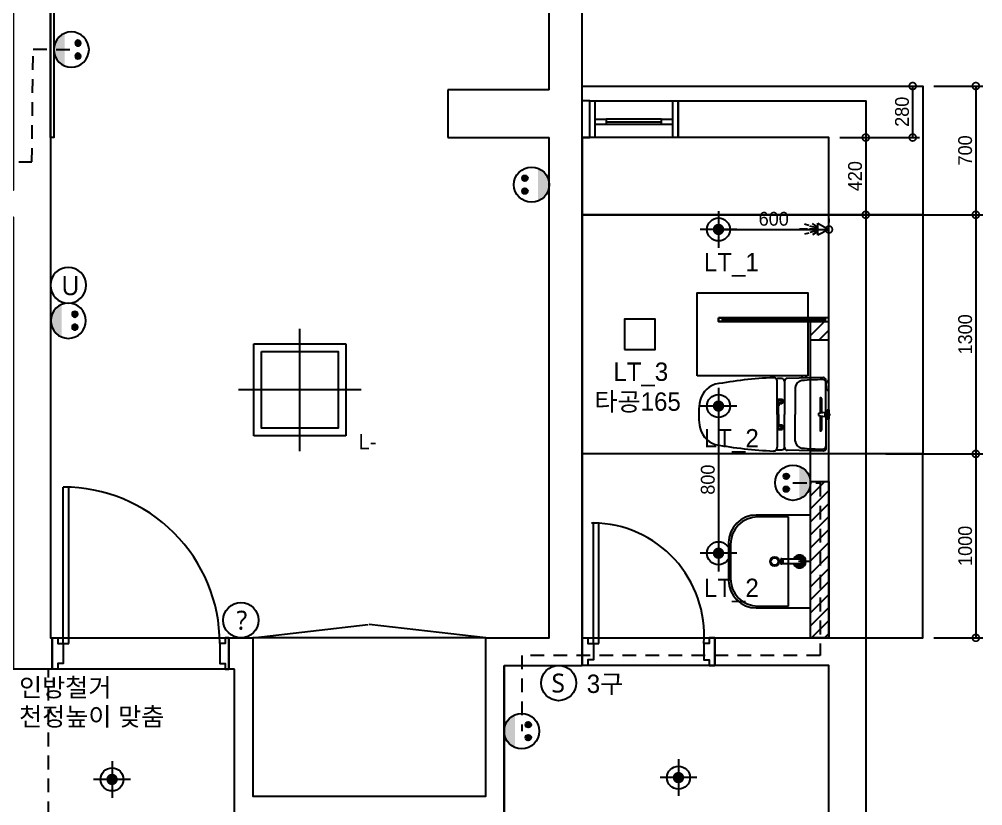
# Model space of a CAD drawing. Header units: inches. Extents: x 88414 to 587042, y -693500 to 27778.
# Drawn here: x 146564 to 151798, y 4481 to 8757 of the extents above; entities that cross this region are included whole.
import ezdxf
from ezdxf.enums import TextEntityAlignment as Align

# ---------------------------------------------------------------- set-up
doc = ezdxf.new("R2010")
doc.units = ezdxf.units.IN
doc.header["$LTSCALE"] = 50
doc.header["$MEASUREMENT"] = 0
doc.linetypes.add('HID', pattern=[2.5, 1.5, -1])
doc.linetypes.add('HIDDEN', pattern=[0.375, 0.25, -0.125])
for name, color, linetype in [('03-WAL NEW', 3, 'Continuous'), ('06-LIGHT', 4, 'Continuous'), ('BATH', 4, 'Continuous'), ('CO-BATH', 6, 'Continuous'), ('fin', 5, 'Continuous'), ('HL', 6, 'HIDDEN'), ('RC-LIGHT', 7, 'Continuous'), ('도면층2', 2, 'Continuous'), ('도면층4', 4, 'Continuous'), ('도면층5', 5, 'Continuous'), ('도면층8', 8, 'Continuous'), ('설비', 140, 'Continuous'), ('욕실설비', 3, 'Continuous')]:
    doc.layers.add(name, color=color, linetype=linetype)
doc.styles.add('DH-TEXT', font='')
doc.styles.get("Standard").update_dxf_attribs({"font": 'txt.shx', "bigfont": 'whgtxt.shx'})
doc.styles.add('스타일1', font='HY울릉도M.TTF')
doc.styles.add('코레일둥고', font='Korail_Round_Gothic_Medium.ttf')
doc.styles.get('DH-TEXT').set_extended_font_data('HY울릉도L')
doc.dimstyles.new('30', dxfattribs={"dimscale": 30, "dimtxt": 2.5, "dimasz": 2.5, "dimexe": 1.25, "dimexo": 2, "dimtad": 1, "dimdec": 0, "dimtxsty": '스타일1', "dimblk": 'DOTSMALL', "dimcen": 2.5, "dimclrd": 1, "dimclre": 1, "dimclrt": 7, "dimadec": 0, "dimazin": 0, "dimtfac": 1, "dimtdec": 0, "dimtix": 1, "dimtmove": 0, "dimatfit": 3, "dimldrblk": 'DOTSMALL', "dimfxl": 0, "dimarcsym": 0})

# ---------------------------------------------------------------- blocks, each defined once
blk = doc.blocks.new('FFFL2')
at = {"layer": '03-WAL NEW'}
h = blk.add_hatch(dxfattribs=at)
h.set_pattern_fill('_USER', color=8, scale=50, angle=45, pattern_type=0)
h.set_pattern_definition([(45, (0, 0), (-35.355339, 35.355339), [])])
h.paths.add_polyline_path([(150962.8, 7113.7), (150862.8, 7113.7), (150862.8, 7013.7), (150962.8, 7013.7)])
at = {"color": 8}
for p, q in [((150962.8, 6632.7), (150962.8, 6584.7)), ((150962.8, 6608.7), (150971.5, 6608.7)), ((150862.8, 5808.7), (150797.8, 5808.7))]:
    blk.add_line(p, q, dxfattribs=at)
at = {"layer": '03-WAL NEW', "color": 8}
for p, q in [((150862.8, 6243.7), (150862.8, 7113.7)), ((150862.8, 7113.7), (150962.8, 7113.7)), ((150862.8, 7013.7), (150962.8, 7013.7)), ((150862.8, 5393.7), (150862.8, 6243.7)), ((150862.8, 6243.7), (150962.8, 6243.7)), ((150962.8, 6243.7), (150962.8, 5393.7)), ((150962.8, 5393.7), (150862.8, 5393.7)), ((149197.8, 4023.7), (149197.8, 5243.7)), ((149197.8, 5243.7), (149327.8, 5243.7))]:
    blk.add_line(p, q, dxfattribs=at)
at = {"layer": '03-WAL NEW', "color": 8, "linetype": 'Continuous'}
for p, q in [((150862.8, 6237.1), (150869.4, 6243.7)), ((150862.8, 6166.4), (150940.1, 6243.7)), ((150862.8, 6095.6), (150962.8, 6195.6)), ((150862.8, 6024.9), (150962.8, 6124.9)), ((150862.8, 5954.2), (150962.8, 6054.2)), ((150862.8, 5883.5), (150962.8, 5983.5)), ((150862.8, 5812.8), (150962.8, 5912.8)), ((150862.8, 5742.1), (150962.8, 5842.1)), ((150862.8, 5671.4), (150962.8, 5771.4)), ((150862.8, 5600.7), (150962.8, 5700.7)), ((150862.8, 5530), (150962.8, 5630)), ((150862.8, 5459.2), (150962.8, 5559.2)), ((150868, 5393.7), (150962.8, 5488.5)), ((150938.7, 5393.7), (150962.8, 5417.8))]:
    blk.add_line(p, q, dxfattribs=at)
at = {"layer": 'BATH', "color": 8}
for p, q in [((150896.5, 7630.7), (150872.9, 7645.6)), ((150901.7, 7648.7), (150962.8, 7613.7)), ((150901.7, 7582.4), (150901.7, 7648.7)), ((150845.7, 7614.8), (150803.6, 7614.8)), ((150853.4, 7635.3), (150830.8, 7642)), ((150853.4, 7594.2), (150830.8, 7587.6)), ((150898.6, 7614.8), (150857.1, 7614.8)), ((150897.1, 7623), (150859.1, 7632.7)), ((150897.1, 7606.6), (150859.1, 7596.8)), ((150896.5, 7598.9), (150872.9, 7584)), ((150962.8, 7613.7), (150901.7, 7582.4))]:
    blk.add_line(p, q, dxfattribs=at)
at = {"layer": 'CO-BATH', "color": 8}
for p, q in [((150862.8, 6061.2), (150567.8, 6061.2)), ((150742.8, 6051.2), (150577.8, 6051.2)), ((150742.8, 5566.2), (150742.8, 6051.2)), ((150862.8, 5556.2), (150862.8, 6061.2)), ((150417.8, 5911.2), (150417.8, 5706.2)), ((150427.8, 5901.2), (150427.8, 5716.2)), ((150702.3, 5823.2), (150702.3, 5794.2)), ((150707.3, 5823.2), (150702.3, 5823.2)), ((150707.3, 5823.2), (150707.3, 5794.2)), ((150712.3, 5822.2), (150707.3, 5822.2)), ((150712.3, 5822.2), (150712.3, 5795.2)), ((150802.8, 5821.2), (150712.3, 5821.2)), ((150707.3, 5794.2), (150702.3, 5794.2)), ((150712.3, 5795.2), (150707.3, 5795.2)), ((150802.8, 5796.2), (150712.3, 5796.2)), ((150567.8, 5556.2), (150862.8, 5556.2)), ((150577.8, 5566.2), (150742.8, 5566.2))]:
    blk.add_line(p, q, dxfattribs=at)
for radius in [25, 20]:
    blk.add_circle((150667.8, 5808.7), radius, dxfattribs=at)
for centre, radius, start, end in [((150567.8, 5911.2), 150, 90, 180), ((150577.8, 5901.2), 150, 90, 180), ((150802.8, 5808.7), 35, 200.9248, 159.0751), ((150802.8, 5808.7), 30, 204.6243, 155.3757), ((150802.8, 5808.7), 25, 210, 150), ((150802.8, 5808.7), 18, 223.9829, 136.017), ((150802.8, 5808.7), 12.5, 270, 90), ((150567.8, 5706.2), 150, 180, 270), ((150577.8, 5716.2), 150, 180, 270)]:
    blk.add_arc(centre, radius, start, end, dxfattribs=at)
at = {"layer": 'fin', "color": 8}
for p, q in [((150682.1, 6608.7), (150682.1, 6788)), ((150721.4, 6789.1), (150721.4, 6608.7)), ((150779.2, 6754), (150779.2, 6608.7)), ((150946.4, 6616.7), (150946.4, 6781.3)), ((150947.8, 6764.5), (150947.8, 6777)), ((150947.8, 6764.5), (150947.8, 6752)), ((150682.1, 6608.7), (150682.1, 6429.5)), ((150721.4, 6428.4), (150721.4, 6608.7)), ((150779.2, 6463.5), (150779.2, 6608.7)), ((150946.4, 6600.8), (150946.4, 6436.2))]:
    blk.add_line(p, q, dxfattribs=at)
for points in [[(150946.4, 6781.3), (150946.4, 6793.7, 0.421209), (150931, 6808.7), (150736, 6804.1, 0.001659)], [(150721.4, 6789.1, 0.371724), (150706.6, 6803.5, 0.003515), (150675.7, 6802.7, 0.320541)], [(150721.4, 6428.4, -0.371724), (150706.6, 6414, -0.003515), (150675.7, 6414.8, -0.320541)], [(150946.4, 6436.2), (150946.4, 6423.7, -0.421209), (150931, 6408.7), (150736, 6413.4, -0.001659)]]:
    blk.add_lwpolyline(points, format="xyb", dxfattribs=at)
for centre, radius, start, end in [((150751.1, 4603.9), 2205.9, 92.3333, 100.6081), ((150662.1, 6788), 20, 0, 92.3333), ((150384.4, 6653), 125.5, 108.2964, 173.4241), ((150736.4, 6789.1), 15, 91.3651, 180), ((150819.1, 6752.2), 40, 95.9437, 177.5129), ((150918.5, 5797.4), 1000, 89.3116, 95.9437), ((150930.4, 6781.3), 16, 0, 89.3116), ((150962.8, 6777), 15, 90, 180), ((150962.8, 6752), 15, 180, 270), ((150661.4, 6608.7), 405.9, 171.6993, 180), ((150661.4, 6608.7), 405.9, 180, 188.3007), ((150384.4, 6564.5), 125.5, 186.5759, 251.7036), ((150751.1, 8613.5), 2205.9, 259.3919, 267.6667), ((150819.1, 6465.2), 40, 182.4871, 264.0563), ((150662.1, 6429.5), 20, 267.6667, 0), ((150736.4, 6428.4), 15, 180, 268.6349), ((150918.5, 7420.1), 1000, 264.0563, 270.6884), ((150930.4, 6436.2), 16, 270.6884, 0)]:
    blk.add_arc(centre, radius, start, end, dxfattribs=at)
at = {"layer": 'HL', "color": 8, "linetype": 'Continuous'}
for p, q in [((150816.3, 6813.7), (150816.3, 6806)), ((150832.4, 6817.7), (150820.3, 6817.7)), ((150836.4, 6813.7), (150836.4, 6806.5)), ((150689.1, 6608.7), (150689.1, 6655.1)), ((150914.8, 6695.2), (150914.8, 6616.2)), ((150921.8, 6695.2), (150921.8, 6617.3)), ((150689.1, 6608.7), (150689.1, 6562.4)), ((150906.6, 6614.7), (150941, 6620.1)), ((150906.6, 6614.7), (150906.6, 6602.8)), ((150906.6, 6602.8), (150941, 6597.4)), ((150914.8, 6601.3), (150914.8, 6522.2)), ((150921.8, 6600.2), (150921.8, 6522.2)), ((150941, 6620.1), (150948, 6615.7)), ((150941, 6620.1), (150941, 6597.4)), ((150941, 6597.4), (150948, 6601.8)), ((150948, 6615.7), (150952.8, 6621.1)), ((150948, 6615.7), (150948, 6601.8)), ((150948, 6601.8), (150952.8, 6596.4)), ((150952.8, 6632.7), (150962.8, 6632.7)), ((150952.8, 6632.7), (150952.8, 6584.7)), ((150952.8, 6584.7), (150962.8, 6584.7))]:
    blk.add_line(p, q, dxfattribs=at)
for points in [[(150682.1, 6691.3), (150706.3, 6691.3, -0.414214), (150710.3, 6687.3), (150710.3, 6670.8, -0.414214), (150706.3, 6666.8), (150690.7, 6666.8), (150682.1, 6666.8)], [(150690.7, 6666.8), (150690.7, 6657.1, -0.414214), (150688.7, 6655.1), (150682.1, 6655.1)], [(150690.7, 6550.7), (150690.7, 6560.4, 0.414214), (150688.7, 6562.4), (150682.1, 6562.4)], [(150682.1, 6526.2), (150706.3, 6526.2, 0.414214), (150710.3, 6530.2), (150710.3, 6546.7, 0.414214), (150706.3, 6550.7), (150690.7, 6550.7), (150682.1, 6550.7)]]:
    blk.add_lwpolyline(points, format="xyb", dxfattribs=at)
for centre in [(150696.4, 6678.7), (150696.4, 6538.7)]:
    blk.add_circle(centre, 8, dxfattribs=at)
for centre, radius, start, end in [((150820.3, 6813.7), 4, 90, 180), ((150832.4, 6813.7), 4, 0, 90), ((150918.3, 6695.2), 3.5, 0, 180), ((150918.3, 6522.2), 3.5, 180, 0)]:
    blk.add_arc(centre, radius, start, end, dxfattribs=at)
at = {"layer": '도면층2', "color": 8}
for p, q in [((149622.8, 8313.7), (149622.8, 9598.7)), ((149442.8, 8373.7), (148892.8, 8373.7)), ((148892.8, 8373.7), (148892.8, 8113.7)), ((149662.8, 8313.7), (149622.8, 8313.7)), ((149662.8, 8113.7), (149662.8, 8313.7)), ((148892.8, 8113.7), (149442.8, 8113.7)), ((149622.8, 8113.7), (149662.8, 8113.7)), ((150382.8, 7126.2), (150942.8, 7126.2)), ((150382.8, 7121.2), (150942.8, 7121.2)), ((147702.8, 5223.7), (147702.8, 5393.7)), ((147702.8, 5393.7), (147832.8, 5393.7)), ((149197.8, 5243.7), (149622.8, 5243.7)), ((147732.8, 5223.7), (147702.8, 5223.7))]:
    blk.add_line(p, q, dxfattribs=at)
at = {"layer": '도면층2', "color": 8, "linetype": 'HID'}
blk.add_line((146722.8, 4053.7), (146722.8, 5223.7), dxfattribs=at)
at = {"layer": '도면층2', "color": 8}
for points in [[(146327.8, 9363.7), (146327.8, 9563.7), (146732.8, 9563.7), (146732.8, 5393.7), (146742.8, 5393.7), (146742.8, 5223.7), (146532.8, 5223.7), (146532.8, 7678.7), (146317.8, 7678.7), (146317.8, 7828.7), (146532.8, 7828.7), (146532.8, 9363.7)], [(146732.8, 9448.7), (146750.8, 9448.7), (146750.8, 8113.7), (146732.8, 8113.7)], [(150362.8, 7133.7), (150362.8, 7113.7), (150962.8, 7113.7), (150962.8, 7133.7)], [(150362.8, 7133.7), (150392.8, 7133.7), (150392.8, 7128.7), (150382.8, 7128.7), (150382.8, 7118.7), (150392.8, 7118.7), (150392.8, 7113.7), (150362.8, 7113.7)], [(150962.8, 7133.7), (150932.8, 7133.7), (150932.8, 7128.7), (150942.8, 7128.7), (150942.8, 7118.7), (150932.8, 7118.7), (150932.8, 7113.7), (150962.8, 7113.7)]]:
    blk.add_lwpolyline(points, close=True, dxfattribs=at)
for points in [[(149442.8, 8373.7), (149442.8, 9448.7), (148792.8, 9448.7)], [(151162.8, -771.3), (150142.8, -771.3), (150142.8, -571.3), (150982.8, -571.3), (150982.8, 368.7), (149987.8, 368.7), (149987.8, 568.7), (150927.8, 568.7), (150927.8, 3903.7), (150182.8, 3903.7), (150182.8, 4023.7), (150962.8, 4023.7), (150962.8, 5243.7), (150342.8, 5243.7), (150342.8, 5393.7), (150962.8, 5393.7), (150962.8, 8113.7), (150142.8, 8113.7), (150142.8, 8313.7), (151162.8, 8313.7), (151162.8, -771.3)], [(147832.8, 5393.7), (147832.8, 4533.7), (149097.8, 4533.7), (149097.8, 5243.7), (149097.8, 5393.7), (149442.8, 5393.7), (149442.8, 8113.7)], [(149622.8, 5393.7), (149622.8, 5243.7), (149622.8, 8113.7)], [(149197.8, 5243.7), (149197.8, 4023.7), (149327.8, 4023.7), (149327.8, 3903.7), (149082.8, 3903.7)], [(149082.8, 4353.7), (149082.8, 3903.7), (149082.8, 4353.7), (147872.8, 4353.7), (147872.8, 3903.7), (147702.8, 3903.7), (147702.8, 4053.7), (147732.8, 4053.7), (147732.8, 5223.7)]]:
    blk.add_lwpolyline(points, dxfattribs=at)
at = {"layer": '도면층4', "color": 8}
for p, q in [((149662.8, 8313.7), (150142.8, 8313.7)), ((149662.8, 8113.7), (149662.8, 8313.7)), ((149692.8, 8113.7), (149692.8, 8313.7)), ((150112.8, 8313.7), (150112.8, 8113.7)), ((150142.8, 8313.7), (150142.8, 8113.7)), ((149752.8, 8198.7), (150052.8, 8198.7)), ((150142.8, 8113.7), (149662.8, 8113.7)), ((146802.8, 5363.7), (146802.8, 6213.7)), ((146832.8, 5363.7), (146832.8, 6213.2)), ((149672.8, 6018.7), (149702.8, 6018.7)), ((149682.8, 5363.7), (149682.8, 6018.7)), ((149712.8, 5363.7), (149712.8, 6018.2)), ((146732.8, 5393.7), (147702.8, 5393.7)), ((147702.8, 5393.7), (147702.8, 5223.7)), ((149622.8, 5243.7), (149622.8, 5393.7)), ((149622.8, 5393.7), (150342.8, 5393.7)), ((149622.8, 5393.7), (149622.8, 5243.7)), ((150342.8, 5393.7), (150342.8, 5243.7)), ((146802.8, 5363.7), (146832.8, 5363.7)), ((149682.8, 5363.7), (149712.8, 5363.7)), ((150342.8, 5243.7), (149622.8, 5243.7)), ((147702.8, 5223.7), (146732.8, 5223.7))]:
    blk.add_line(p, q, dxfattribs=at)
for points in [[(149692.8, 8183.7), (149692.8, 8213.7), (149752.8, 8213.7), (149752.8, 8183.7)], [(150052.8, 8183.7), (150052.8, 8213.7), (150112.8, 8213.7), (150112.8, 8183.7)]]:
    blk.add_lwpolyline(points, close=True, dxfattribs=at)
for points in [[(146742.8, 5393.7), (146772.8, 5393.7), (146772.8, 5363.7), (146802.8, 5363.7), (146802.8, 5253.7), (146772.8, 5253.7), (146772.8, 5223.7), (146742.8, 5223.7), (146742.8, 5393.7)], [(147702.8, 5393.7), (147682.8, 5393.7), (147682.8, 5363.7), (147652.8, 5363.7), (147652.8, 5253.7), (147682.8, 5253.7), (147682.8, 5223.7), (147702.8, 5223.7), (147702.8, 5393.7)], [(149622.8, 5393.7), (149652.8, 5393.7), (149652.8, 5363.7), (149682.8, 5363.7), (149682.8, 5273.7), (149652.8, 5273.7), (149652.8, 5243.7), (149622.8, 5243.7), (149622.8, 5393.7)], [(150342.8, 5393.7), (150312.8, 5393.7), (150312.8, 5363.7), (150282.8, 5363.7), (150282.8, 5273.7), (150312.8, 5273.7), (150312.8, 5243.7), (150342.8, 5243.7), (150342.8, 5393.7)]]:
    blk.add_lwpolyline(points, dxfattribs=at)
at = {"layer": '도면층5', "color": 8}
for p, q in [((150052.8, 8213.7), (149752.8, 8213.7)), ((150052.8, 8183.7), (149752.8, 8183.7))]:
    blk.add_line(p, q, dxfattribs=at)
for centre, radius, start, end in [((146803.7, 5364.1), 849.1, 359.9735, 90.064), ((149675.3, 5409.1), 609.1, 355.7288, 89.3009)]:
    blk.add_arc(centre, radius, start, end, dxfattribs=at)
at = {"layer": '도면층8', "color": 8}
for p, q in [((147832.8, 5393.7), (148460, 5465.4)), ((149097.8, 5393.7), (148465.3, 5465.4)), ((149097.8, 5393.7), (147832.8, 5393.7))]:
    blk.add_line(p, q, dxfattribs=at)
at = {"layer": '욕실설비', "color": 8}
for p, q in [((150904.7, 7624.4), (150903.7, 7624.4)), ((150905.8, 7604.7), (150903.7, 7604.7))]:
    blk.add_line(p, q, dxfattribs=at)
blk = doc.blocks.new('G-101')
at = {"layer": 'RC-LIGHT', "color": 251}
for p, q in [((0, -400), (0, 400)), ((400, 0), (-400, 0))]:
    blk.add_line(p, q, dxfattribs=at)
at = {"layer": 'RC-LIGHT', "color": 7}
for p, q in [((-300, -300), (-300, 300)), ((-300, 300), (300, 300)), ((300, 300), (300, -300)), ((300, -300), (-300, -300))]:
    blk.add_line(p, q, dxfattribs=at)
at = {"layer": 'RC-LIGHT', "color": 1}
blk.add_lwpolyline([(-250, 250), (250, 250), (250, -250), (-250, -250)], close=True, dxfattribs=at)
at = {"layer": 'RC-LIGHT', "style": 'DH-TEXT'}
blk.add_attdef('L-', text='', height=100, dxfattribs=at).set_placement((383.2, -287.8), align=Align.TOP_LEFT)
blk = doc.blocks.new('hallogen')
h = blk.add_hatch(color=256)
h.dxf.hatch_style = 1
edge = h.paths.add_edge_path()
edge.add_arc((48591.7, 60854.3), 31.2, 0, 360, ccw=False)
at = {"color": 1, "linetype": 'Continuous'}
for p, q in [((48591.7, 60954.3), (48591.7, 60754.3)), ((48691.7, 60854.3), (48491.7, 60854.3))]:
    blk.add_line(p, q, dxfattribs=at)
at = {"color": 4, "linetype": 'Continuous'}
blk.add_circle((48591.7, 60854.3), 62.5, dxfattribs=at)
blk = doc.blocks.new('_DOTSMALL')
at = {"color": 0, "linetype": 'ByBlock', "const_width": 0.5}
blk.add_lwpolyline([(-0.0625, 0, 1), (0.0625, 0, 1)], format="xyb", close=True, dxfattribs=at)
blk = doc.blocks.new('*D282')
at = {"layer": '06-LIGHT', "color": 1, "lineweight": -2}
for p, q in [((150362.8, 6653.7), (150362.8, 5853.7)), ((150422.8, 6653.7), (150400.3, 6653.7)), ((150422.8, 5853.7), (150400.3, 5853.7))]:
    blk.add_line(p, q, dxfattribs=at)
at = {"layer": 'Defpoints', "color": 0}
for p in [(150362.8, 6653.7), (150362.8, 5853.7), (150362.8, 5853.7)]:
    blk.add_point(p, dxfattribs=at)
at = {"layer": '06-LIGHT', "color": 1, "lineweight": -2, "xscale": 75, "yscale": 75, "zscale": 75}
for p, rotation in [((150362.8, 6653.7), 90), ((150362.8, 5853.7), 270)]:
    blk.add_blockref('_DOTSMALL', p, dxfattribs=dict(at, rotation=rotation))
at = {"layer": '06-LIGHT', "color": 7, "insert": (150305, 6253.7), "char_height": 75, "attachment_point": 5, "rotation": 90, "style": '스타일1'}
blk.add_mtext('800', dxfattribs=at)
blk = doc.blocks.new('*D283')
at = {"layer": '06-LIGHT', "color": 1, "lineweight": -2}
for p, q in [((150362.8, 7673.7), (150362.8, 7651.2)), ((150962.8, 7673.7), (150962.8, 7651.2)), ((150362.8, 7613.7), (150962.8, 7613.7))]:
    blk.add_line(p, q, dxfattribs=at)
at = {"layer": 'Defpoints', "color": 0}
for p in [(150362.8, 7613.7), (150962.8, 7613.7), (150962.8, 7613.7)]:
    blk.add_point(p, dxfattribs=at)
at = {"layer": '06-LIGHT', "color": 1, "lineweight": -2, "xscale": 75, "yscale": 75, "zscale": 75, "rotation": 180}
blk.add_blockref('_DOTSMALL', (150362.8, 7613.7), dxfattribs=at)
at = {"layer": '06-LIGHT', "color": 1, "lineweight": -2, "xscale": 75, "yscale": 75, "zscale": 75}
blk.add_blockref('_DOTSMALL', (150962.8, 7613.7), dxfattribs=at)
at = {"layer": '06-LIGHT', "color": 7, "insert": (150662.8, 7671.5), "char_height": 75, "attachment_point": 5, "style": '스타일1'}
blk.add_mtext('600', dxfattribs=at)
blk = doc.blocks.new('egoo')
at = {"layer": '설비'}
h = blk.add_hatch(color=140, dxfattribs=at)
edge = h.paths.add_edge_path()
edge.add_arc((1015645.3, 443433.7), 22.3, 0, 360)
h = blk.add_hatch(color=140, dxfattribs=at)
edge = h.paths.add_edge_path()
edge.add_arc((1015747.7, 443433.7), 22.3, 0, 360)
h = blk.add_hatch(color=140, dxfattribs=at)
edge = h.paths.add_edge_path()
edge.add_line((1015826.3, 443329.1), (1015566.6, 443329.1))
edge.add_ellipse((1015696.5, 443381.5), major_axis=(99, 99), ratio=1, start_angle=156.95778, end_angle=293.04222)
at = {"layer": '설비', "color": 140}
for centre, radius in [((1015696.5, 443381.5), 140), ((1015645.3, 443433.7), 22.3), ((1015747.7, 443433.7), 22.3)]:
    blk.add_circle(centre, radius, dxfattribs=at)
blk = doc.blocks.new('swich')
at = {"layer": '설비', "color": 140}
blk.add_circle((372828.6, -86554.1), 84, dxfattribs=at)
at = {"layer": '설비', "color": 140, "insert": (372858.7, -86509.1), "char_height": 90, "attachment_point": 3}
blk.add_mtext_dynamic_manual_height_columns('{\\fMalgun Gothic|b0|i0|c129|p50;S}', width=143.497, gutter_width=1, heights=[0], dxfattribs=at)
blk = doc.blocks.new('utp')
at = {"layer": '설비', "color": 140}
blk.add_circle((372927.5, -86920.8), 140, dxfattribs=at)
at = {"layer": '설비', "color": 140, "insert": (372982.3, -87000.6), "char_height": 150, "attachment_point": 9}
blk.add_mtext_dynamic_manual_height_columns('{\\fMalgun Gothic|b0|i0|c129|p50;U}', width=275.64, gutter_width=1, heights=[0], dxfattribs=at)
blk = doc.blocks.new('*D295')
at = {"layer": '06-LIGHT', "color": 1, "lineweight": -2}
for p, q in [((151532.8, 8393.7), (151798.4, 8393.7)), ((151760.9, 8393.7), (151760.9, 7693.7)), ((151532.8, 7693.7), (151798.4, 7693.7))]:
    blk.add_line(p, q, dxfattribs=at)
at = {"layer": 'Defpoints', "color": 0}
for p in [(151472.8, 8393.7), (151472.8, 7693.7), (151760.9, 7693.7)]:
    blk.add_point(p, dxfattribs=at)
at = {"layer": '06-LIGHT', "color": 1, "lineweight": -2, "xscale": 75, "yscale": 75, "zscale": 75}
for p, rotation in [((151760.9, 8393.7), 90), ((151760.9, 7693.7), 270)]:
    blk.add_blockref('_DOTSMALL', p, dxfattribs=dict(at, rotation=rotation))
at = {"layer": '06-LIGHT', "color": 7, "insert": (151703.2, 8043.7), "char_height": 75, "attachment_point": 5, "rotation": 90, "style": '스타일1'}
blk.add_mtext('700', dxfattribs=at)
blk = doc.blocks.new('*D296')
at = {"layer": '06-LIGHT', "color": 1, "lineweight": -2}
for p, q in [((151277.8, 7693.7), (151798.4, 7693.7)), ((151760.9, 7693.7), (151760.9, 6393.7)), ((151532.8, 6393.7), (151798.4, 6393.7))]:
    blk.add_line(p, q, dxfattribs=at)
at = {"layer": 'Defpoints', "color": 0}
for p in [(151217.8, 7693.7), (151472.8, 6393.7), (151760.9, 6393.7)]:
    blk.add_point(p, dxfattribs=at)
at = {"layer": '06-LIGHT', "color": 1, "lineweight": -2, "xscale": 75, "yscale": 75, "zscale": 75}
for p, rotation in [((151760.9, 7693.7), 90), ((151760.9, 6393.7), 270)]:
    blk.add_blockref('_DOTSMALL', p, dxfattribs=dict(at, rotation=rotation))
at = {"layer": '06-LIGHT', "color": 7, "insert": (151703.2, 7043.7), "char_height": 75, "attachment_point": 5, "rotation": 90, "style": '스타일1'}
blk.add_mtext('1300', dxfattribs=at)
blk = doc.blocks.new('*D297')
at = {"layer": '06-LIGHT', "color": 1, "lineweight": -2}
for p, q in [((151271.3, 6393.7), (151798.4, 6393.7)), ((151760.9, 6393.7), (151760.9, 5393.7)), ((151532.8, 5393.7), (151798.4, 5393.7))]:
    blk.add_line(p, q, dxfattribs=at)
at = {"layer": 'Defpoints', "color": 0}
for p in [(151211.3, 6393.7), (151472.8, 5393.7), (151760.9, 5393.7)]:
    blk.add_point(p, dxfattribs=at)
at = {"layer": '06-LIGHT', "color": 1, "lineweight": -2, "xscale": 75, "yscale": 75, "zscale": 75}
for p, rotation in [((151760.9, 6393.7), 90), ((151760.9, 5393.7), 270)]:
    blk.add_blockref('_DOTSMALL', p, dxfattribs=dict(at, rotation=rotation))
at = {"layer": '06-LIGHT', "color": 7, "insert": (151703.2, 5893.7), "char_height": 75, "attachment_point": 5, "rotation": 90, "style": '스타일1'}
blk.add_mtext('1000', dxfattribs=at)
blk = doc.blocks.new('*D306')
at = {"layer": '06-LIGHT', "color": 1, "lineweight": -2}
for p, q in [((151022.8, 8113.7), (151200.3, 8113.7)), ((151162.8, 8113.7), (151162.8, 7693.7)), ((151022.8, 7693.7), (151200.3, 7693.7))]:
    blk.add_line(p, q, dxfattribs=at)
at = {"layer": 'Defpoints', "color": 0}
for p in [(150962.8, 8113.7), (150962.8, 7693.7), (151162.8, 7693.7)]:
    blk.add_point(p, dxfattribs=at)
at = {"layer": '06-LIGHT', "color": 1, "lineweight": -2, "xscale": 75, "yscale": 75, "zscale": 75}
for p, rotation in [((151162.8, 8113.7), 90), ((151162.8, 7693.7), 270)]:
    blk.add_blockref('_DOTSMALL', p, dxfattribs=dict(at, rotation=rotation))
at = {"layer": '06-LIGHT', "color": 7, "insert": (151105, 7903.7), "char_height": 75, "attachment_point": 5, "rotation": 90, "style": '스타일1'}
blk.add_mtext('420', dxfattribs=at)
blk = doc.blocks.new('*D307')
at = {"layer": '06-LIGHT', "color": 1, "lineweight": -2}
for p, q in [((151277.8, 8393.7), (151455.3, 8393.7)), ((151417.8, 8113.7), (151417.8, 8393.7)), ((151022.8, 8113.7), (151455.3, 8113.7))]:
    blk.add_line(p, q, dxfattribs=at)
at = {"layer": 'Defpoints', "color": 0}
for p in [(151217.8, 8393.7), (151417.8, 8393.7), (150962.8, 8113.7)]:
    blk.add_point(p, dxfattribs=at)
at = {"layer": '06-LIGHT', "color": 1, "lineweight": -2, "xscale": 75, "yscale": 75, "zscale": 75}
for p, rotation in [((151417.8, 8393.7), 90), ((151417.8, 8113.7), 270)]:
    blk.add_blockref('_DOTSMALL', p, dxfattribs=dict(at, rotation=rotation))
at = {"layer": '06-LIGHT', "color": 7, "insert": (151360, 8253.7), "char_height": 75, "attachment_point": 5, "rotation": 90, "style": '스타일1'}
blk.add_mtext('280', dxfattribs=at)

msp = doc.modelspace()

# ---------------------------------------------------------------- hatches: boundary and pattern name
at = {"layer": '설비'}
h = msp.add_hatch(color=10, dxfattribs=at)
edge = h.paths.add_edge_path()
edge.add_line((149257.555, 4797.301), (149257.555, 4975.064))
edge.add_ellipse((149293.39, 4886.182), major_axis=(67.764, -67.764), ratio=1, start_angle=156.957779, end_angle=293.042221)
h = msp.add_hatch(color=10, dxfattribs=at)
edge = h.paths.add_edge_path()
edge.add_arc((149329.18, 4921.209), 15.261, 0, 360)
h = msp.add_hatch(color=10, dxfattribs=at)
edge = h.paths.add_edge_path()
edge.add_arc((149329.18, 4851.156), 15.261, 0, 360)

# ---------------------------------------------------------------- linework, layer by layer
at = {"layer": '06-LIGHT'}
for points in [[(151472.753, 7693.742), (149622.753, 7693.742), (149622.753, 8393.742), (151472.753, 8393.742)], [(150962.753, 8113.742), (149622.753, 8113.742), (149622.753, 5393.742), (150962.753, 5393.742)], [(149622.753, 6393.742), (149622.753, 7693.742), (151472.753, 7693.742), (151472.753, 6393.742)], [(150247.753, 6818.742), (150247.753, 7268.742), (150847.753, 7268.742), (150847.753, 6818.742)], [(149852.753, 6961.242), (150017.753, 6961.242), (150017.753, 7126.242), (149852.753, 7126.242)], [(151472.753, 6393.742), (149622.753, 6393.742), (149622.753, 5393.742), (151472.753, 5393.742)]]:
    msp.add_lwpolyline(points, close=True, dxfattribs=at)
at = {"layer": '설비', "color": 10, "linetype": 'HID'}
for points in [[(146436.92, 7981.17), (146631.99, 7981.17), (146638.599, 8594.067), (146838.086, 8591.916)], [(150766.92, 6237.064), (150915.982, 6237.064), (150915.982, 5298.041), (149293.708, 5298.041), (149293.39, 4886.182)]]:
    msp.add_lwpolyline(points, dxfattribs=at)
at = {"layer": '설비', "color": 140}
msp.add_circle((147767.753, 5489.575), 95.833, dxfattribs=at)
at = {"layer": '설비', "color": 10}
for centre, radius in [((149293.39, 4886.182), 95.833), ((149329.18, 4921.209), 15.261), ((149329.18, 4851.156), 15.261)]:
    msp.add_circle(centre, radius, dxfattribs=at)

# ---------------------------------------------------------------- block references
msp.add_blockref('FFFL2', (0, 0))
at = {"layer": '06-LIGHT'}
for p in [(101771.051, -53240.522), (101771.051, -54200.522), (101771.051, -55000.522), (98476.051, -56230.522), (101553.551, -56220.522)]:
    msp.add_blockref('hallogen', p, dxfattribs=at)
at = {"layer": 'RC-LIGHT', "color": 140, "yscale": 0.6845238224412213, "zscale": 0.6845238224412213}
for p, xscale, rotation in [((-156658.586, -686676.525), -0.6845238224412213, 270), ((452852.092, -687411.087), 0.6845238224412213, 90.00000000000001), ((-156675.197, -688150.726), -0.6845238224412213, 270), ((454272.092, -689031.377), 0.6845238224412213, 90.00000000000001)]:
    msp.add_blockref('egoo', p, dxfattribs=dict(at, xscale=xscale, rotation=rotation))
at = {"layer": 'RC-LIGHT', "xscale": 0.8333333333333334, "yscale": 0.8333333333333334, "zscale": 0.8333333333333334}
msp.add_blockref('G-101', (148087.753, 6741.2), dxfattribs=at).add_auto_attribs({'L-': 'L-'})
at = {"layer": '설비', "color": 253, "xscale": -0.6944444444444445, "yscale": 0.6944444444444445, "zscale": 0.6944444444444445}
msp.add_blockref('utp', (405807.436, 67672.457), dxfattribs=at)
at = {"layer": '설비', "color": 140, "xscale": 1.140873015873041, "yscale": 1.140873015873041, "zscale": 1.140873015873041}
msp.add_blockref('swich', (-275855.853, 103895.118), dxfattribs=at)

# ---------------------------------------------------------------- texts
at = {"layer": '설비', "color": 30, "style": '코레일둥고'}
for s, p in [('LT_1', (150283.482, 7486.276)), ('LT_3', (149791.189, 6890.642)), ('타공165', (149688.677, 6728.081)), ('LT_2', (150283.482, 6528.667)), ('LT_2', (150283.482, 5715.356)), ('인방철거', (146562.392, 5174.054)), ('3구', (149646.864, 5193.918)), ('천정높이 맞춤', (146562.392, 5015.434))]:
    msp.add_text(s, height=100, dxfattribs=at).set_placement(p, align=Align.TOP_LEFT)
at = {"layer": '설비', "color": 140, "insert": (147802.078, 5540.942), "char_height": 102.67857, "attachment_point": 3}
msp.add_mtext_dynamic_manual_height_columns('{\\fMalgun Gothic|b0|i0|c129|p50;?}', width=163.71196, gutter_width=1.141, heights=[0], dxfattribs=at)

# ---------------------------------------------------------------- dimensions: what is measured, and where the dimension line sits
at = {"layer": '06-LIGHT'}
for base, p1, p2, picture, middle in [((151417.753, 8393.742), (150962.753, 8113.742), (151217.753, 8393.742), '*D307', (151359.955, 8253.742)), ((151760.936, 7693.742), (151472.753, 8393.742), (151472.753, 7693.742), '*D295', (151703.188, 8043.742)), ((151162.753, 7693.742), (150962.753, 8113.742), (150962.753, 7693.742), '*D306', (151105.005, 7903.742)), ((151760.936, 6393.742), (151217.753, 7693.742), (151472.753, 6393.742), '*D296', (151703.188, 7043.742)), ((150362.753, 5853.742), (150362.753, 6653.742), (150362.753, 5853.742), '*D282', (150304.955, 6253.742)), ((151760.936, 5393.742), (151211.253, 6393.742), (151472.753, 5393.742), '*D297', (151703.188, 5893.742))]:
    dim = msp.add_linear_dim(base=base, p1=p1, p2=p2, angle=90, dimstyle='30', dxfattribs=at)
    dim.commit()
    dim.dimension.update_dxf_attribs({"geometry": picture, "text_midpoint": middle})
dim = msp.add_linear_dim(base=(150962.753, 7613.742), p1=(150362.753, 7613.742), p2=(150962.753, 7613.742), dimstyle='30', dxfattribs=at)
dim.commit()
dim.dimension.update_dxf_attribs({"geometry": '*D283', "text_midpoint": (150662.753, 7671.54)})

doc.saveas('drawing.dxf')
